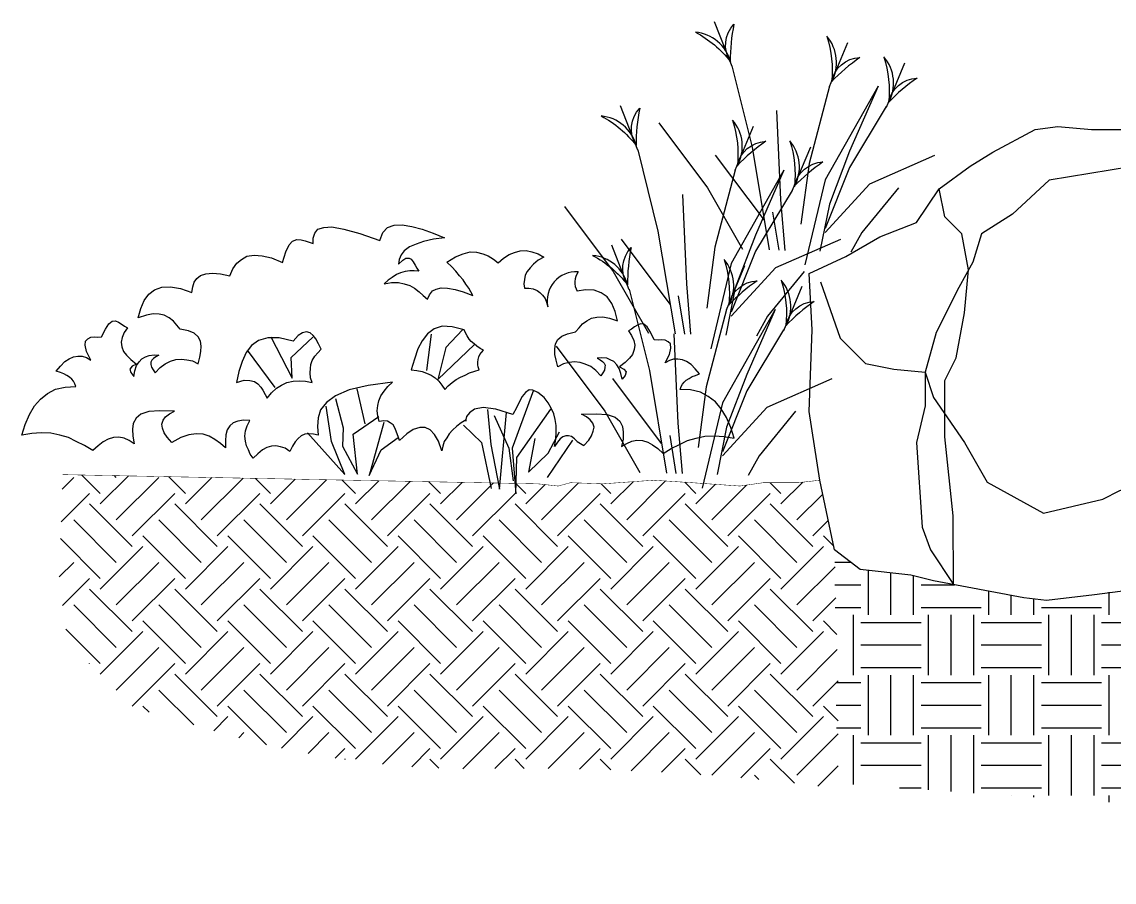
# Model space of a CAD drawing. Extents: x -90327 to 44268, y -9304 to 71606.
# Drawn here: x -4118 to -1849, y -8321 to -6533 of the extents above; entities that cross this region are included whole.
import ezdxf

# ---------------------------------------------------------------- set-up
doc = ezdxf.new("R2010")
doc.units = 0
doc.header["$LTSCALE"] = 10
doc.header["$MEASUREMENT"] = 0
doc.layers.get('0').update_dxf_attribs({"linetype": 'CONTINUOUS'})
for name, color, linetype in [('0-HATCH', 8, 'CONTINUOUS'), ('0-PLANTS', 1, 'CONTINUOUS'), ('0-ROCKS', 7, 'CONTINUOUS')]:
    doc.layers.add(name, color=color, linetype=linetype)

msp = doc.modelspace()

# ---------------------------------------------------------------- hatches: boundary and pattern name
at = {"layer": '0-HATCH'}
h = msp.add_hatch(dxfattribs=at)
h.set_pattern_fill('EARTH', color=256, scale=500, angle=45, style=0)
h.paths.add_polyline_path([(-3091.8, -7514.1), (-3093.5, -7492.1), (-3124.6, -7491.5), (-3125.8, -7504.5), (-3128.3, -7491.5), (-4033.7, -7474), (-4040.6, -7693.8), (-4025.1, -7807.1), (-3911.7, -7951.3), (-3695.2, -8013.1, 0.073574), (-3148.9, -8085.2, -0.036165), (-2422.1, -8126.4), (-2422.1, -7904.9), (-2429.5, -7630.3), (-2460.5, -7485.6), (-2504.8, -7490.7), (-2577.1, -7490.7), (-2626.1, -7497.7), (-2726.4, -7490.7), (-2805.7, -7485.6), (-2910.7, -7493.1), (-2978.3, -7490.7), (-3004, -7497.7), (-3046, -7493.1), (-3091.3, -7492.2)])
h = msp.add_hatch(dxfattribs=at)
h.set_pattern_fill('EARTH', color=256, scale=500, style=0)
edge = h.paths.add_edge_path()
edge.add_line((-2429.5, -7630.3), (-2424.2, -8115.3))
edge.add_arc((1218.1, 40455.9), 48707.6, 265.71148, 266.97699)
edge.add_arc((-1381.7, -8771.9), 588.8, 55.8491, 86.977, ccw=False)
edge.add_arc((-933.2, -8110.7), 210.2, 235.8491, 382.2639)
edge.add_line((-1639.2, -7714.3), (-1668.6, -7631.8))
edge.add_line((-1668.6, -7631.8), (-1708.7, -7693.1))
edge.add_line((-1708.7, -7693.1), (-1900.7, -7725.4))
edge.add_line((-1900.7, -7725.4), (-1989.4, -7735.8))
edge.add_line((-1989.4, -7735.8), (-2072.8, -7723.1))
edge.add_line((-2072.8, -7723.1), (-2182.3, -7702.6))
edge.add_line((-2182.3, -7702.6), (-2260.5, -7685.7))
edge.add_line((-2260.5, -7685.7), (-2376.7, -7671.3))
edge.add_line((-2376.7, -7671.3), (-2429.5, -7630.3))
edge.add_arc((-789.5, -7874.8), 164.4, 253.3216, 288.016, ccw=False)
edge.add_arc((-53488.5, -183770.8), 183456.5, 73.321617, 73.391525)
edge.add_arc((2614, 4319.8), 12822.8, 252.55722, 253.39153, ccw=False)
edge.add_arc((-2983.4, -13494.9), 5850.5, 72.55722, 73.82399)
edge.add_arc((-851.4, -6144.9), 1802.4, 250.2632, 253.824, ccw=False)
edge.add_arc((-1668.4, -8422.2), 616.9, 70.2632, 85.7509)
edge.add_arc((-1618.9, -7756.3), 50.7, 218.048, 265.7509, ccw=False)
edge.add_arc((-1624.4, -7760.7), 43.7, 124.1829, 218.048, ccw=False)

# ---------------------------------------------------------------- linework, layer by layer
at = {"color": 1}
for p, q in [((-2642.9, -6624.7), (-2600.8, -6793.5)), ((-2440.4, -6666.9), (-2482.6, -6827.2)), ((-2339.2, -6666.9), (-2448.9, -6861)), ((-2339.2, -6666.9), (-2398.3, -6801.9)), ((-2550.1, -6717.5), (-2541.7, -6903.2)), ((-2322.3, -6709.1), (-2398.3, -6835.7)), ((-2794.8, -6742.8), (-2693.6, -6877.8)), ((-2838.7, -6799), (-2796.5, -6967.7)), ((-2600.8, -6793.5), (-2565.2, -7007)), ((-2398.3, -6801.9), (-2440.4, -6911.6)), ((-2575.4, -6945.3), (-2676.7, -6810.3)), ((-2482.6, -6827.2), (-2499.5, -6953.8)), ((-2356.1, -6869.4), (-2221.1, -6810.3)), ((-2636.2, -6841.2), (-2678.3, -7001.5)), ((-2534.9, -6841.2), (-2644.6, -7035.2)), ((-2534.9, -6841.2), (-2594, -6976.2)), ((-2398.3, -6835.7), (-2448.9, -6962.2)), ((-2448.9, -6861), (-2491.1, -7038.2)), ((-2448.9, -6970.7), (-2356.1, -6869.4)), ((-2745.8, -6891.8), (-2737.4, -7077.4)), ((-2693.6, -6877.8), (-2620.7, -7005.4)), ((-2518, -6883.4), (-2594, -7009.9)), ((-2297, -6877.8), (-2372.9, -6970.7)), ((-2990.5, -6917.1), (-2889.3, -7052.1)), ((-2541.7, -6903.2), (-2533, -7007.9)), ((-2440.4, -6911.6), (-2460.1, -7009.9)), ((-2558.6, -6928.5), (-2545.7, -7007.5)), ((-2771.2, -7119.6), (-2872.4, -6984.6)), ((-2796.5, -6967.7), (-2760.9, -7181.2)), ((-2594, -6976.2), (-2636.2, -7085.9)), ((-2551.8, -7043.7), (-2416.8, -6984.6)), ((-2372.9, -6970.7), (-2395.8, -7011.8)), ((-2678.3, -7001.5), (-2695.2, -7128.1)), ((-2594, -7009.9), (-2644.6, -7136.5)), ((-2644.6, -7035.2), (-2686.8, -7212.4)), ((-2889.3, -7052.1), (-2816.4, -7179.7)), ((-2644.6, -7144.9), (-2551.8, -7043.7)), ((-2492.7, -7052.1), (-2568.7, -7144.9)), ((-2737.4, -7077.4), (-2728.7, -7182.1)), ((-2856.5, -7088.8), (-2814.3, -7257.5)), ((-2754.3, -7102.7), (-2741.4, -7181.8)), ((-2636.2, -7085.9), (-2655.8, -7184.2)), ((-2654, -7131), (-2696.1, -7291.3)), ((-2552.7, -7131), (-2662.4, -7325)), ((-2552.7, -7131), (-2611.8, -7266)), ((-2568.7, -7144.9), (-2591.5, -7186)), ((-2763.6, -7181.6), (-2755.2, -7367.2)), ((-2535.8, -7173.1), (-2611.8, -7299.7)), ((-3008.3, -7206.9), (-2907.1, -7341.9)), ((-2814.3, -7257.5), (-2778.7, -7471)), ((-2789, -7409.4), (-2890.2, -7274.4)), ((-2611.8, -7266), (-2654, -7375.6)), ((-2569.6, -7333.5), (-2434.6, -7274.4)), ((-2696.1, -7291.3), (-2713, -7417.8)), ((-2611.8, -7299.7), (-2662.4, -7426.3)), ((-2662.4, -7325), (-2704.6, -7502.2)), ((-2907.1, -7341.9), (-2834.2, -7469.4)), ((-2662.4, -7434.7), (-2569.6, -7333.5)), ((-2510.5, -7341.9), (-2586.5, -7434.7)), ((-2755.2, -7367.2), (-2746.5, -7471.9)), ((-2654, -7375.6), (-2673.6, -7474)), ((-2772.1, -7392.5), (-2759.2, -7471.6)), ((-2586.5, -7434.7), (-2609.3, -7475.8))]:
    msp.add_line(p, q, dxfattribs=at)
for points in [[(-2642.6, -6625.5), (-2678.8, -6533)], [(-2440.4, -6667.3), (-2402.1, -6575.6)], [(-2321.8, -6710.2), (-2283.5, -6618.5)], [(-2838.4, -6799.8), (-2874.5, -6707.3)], [(-2636.1, -6841.5), (-2597.9, -6749.9)], [(-2517.5, -6884.5), (-2479.2, -6792.8)], [(-2856.2, -7089.6), (-2892.3, -6997.1)], [(-2654, -7131.3), (-2615.7, -7039.7)], [(-2535.3, -7174.2), (-2497, -7082.6)]]:
    msp.add_lwpolyline(points, dxfattribs=at)
for points in [[(-2646, -6615.6, 0.313312), (-2718.8, -6554.3, -0.105216), (-2646, -6615.6)], [(-2646.4, -6615.7, -0.339753), (-2638.8, -6538, 0.048309), (-2646.4, -6615.7)], [(-2435.9, -6657.8, 0.313312), (-2445.7, -6563.1, -0.105216), (-2435.9, -6657.8)], [(-2436.3, -6657.6, -0.339753), (-2376.9, -6607, 0.048309), (-2436.3, -6657.6)], [(-2317.3, -6700.7, 0.313312), (-2327.1, -6606, -0.105216), (-2317.3, -6700.7)], [(-2317.7, -6700.5, -0.339753), (-2258.2, -6649.9, 0.048309), (-2317.7, -6700.5)], [(-2842.1, -6790, -0.339753), (-2834.5, -6712.3, 0.048309), (-2842.1, -6790)], [(-2841.7, -6789.8, 0.313312), (-2914.5, -6728.6, -0.105216), (-2841.7, -6789.8)], [(-2631.6, -6832.1, 0.313312), (-2641.4, -6737.4, -0.105216), (-2631.6, -6832.1)], [(-2632, -6831.9, -0.339753), (-2572.6, -6781.3, 0.048309), (-2632, -6831.9)], [(-2513, -6875, 0.313312), (-2522.8, -6780.3, -0.105216), (-2513, -6875)], [(-2513.4, -6874.8, -0.339753), (-2453.9, -6824.2, 0.048309), (-2513.4, -6874.8)], [(-2859.9, -7079.8, -0.339753), (-2852.3, -7002.1, 0.048309), (-2859.9, -7079.8)], [(-2859.5, -7079.6, 0.313312), (-2932.3, -7018.3, -0.105216), (-2859.5, -7079.6)], [(-2649.4, -7121.9, 0.313312), (-2659.2, -7027.2, -0.105216), (-2649.4, -7121.9)], [(-2649.9, -7121.7, -0.339753), (-2590.4, -7071.1, 0.048309), (-2649.9, -7121.7)], [(-2530.8, -7164.8, 0.313312), (-2540.6, -7070.1, -0.105216), (-2530.8, -7164.8)], [(-2531.2, -7164.6, -0.339753), (-2471.8, -7114, 0.048309), (-2531.2, -7164.6)]]:
    msp.add_lwpolyline(points, format="xyb", dxfattribs=at)
at = {"color": 4, "const_width": 1}
msp.add_lwpolyline([(-4033.7, -7474), (-3046, -7493.1), (-3004, -7497.7), (-2978.3, -7490.7), (-2910.7, -7493.1), (-2805.7, -7485.6), (-2726.4, -7490.7), (-2626.1, -7497.7), (-2577.1, -7490.7), (-2504.8, -7490.7), (-2460.5, -7485.6)], dxfattribs=at)
at = {"layer": '0-PLANTS'}
for points in [[(-2964.6, -7405.1), (-2964.6, -7405.1), (-2970.2, -7399.4), (-2975.9, -7394.8), (-2982.4, -7393.4), (-2988, -7393.3), (-2994.1, -7395.4), (-2999.5, -7399.8), (-3005.4, -7406.4), (-3011.8, -7415.2), (-3011.8, -7415.2), (-3008.6, -7400.1), (-3007.7, -7385.7), (-3008.1, -7372), (-3009.9, -7359.3), (-3012.9, -7347.4), (-3018.4, -7336.1), (-3024.9, -7324.5), (-3032.7, -7313.8), (-3032.7, -7313.8), (-3046.1, -7303), (-3056.4, -7298.5), (-3064.2, -7298), (-3072, -7303), (-3078.4, -7311.8), (-3084, -7321.8), (-3090.2, -7335.1), (-3097.8, -7349.3), (-3097.8, -7349.3), (-3133.7, -7338.1), (-3160, -7334.7), (-3177.5, -7337.6), (-3188.2, -7345.5), (-3194.3, -7353.1), (-3195.7, -7359.6), (-3195.4, -7363), (-3194.7, -7359.8), (-3194.7, -7359.8), (-3205.1, -7366.6), (-3214.5, -7373.5), (-3223.1, -7381.8), (-3230.3, -7389.3), (-3235.4, -7397.2), (-3240.5, -7405.1), (-3243.7, -7414.5), (-3245.8, -7424.2), (-3245.8, -7424.2), (-3252.8, -7404.7), (-3261, -7390.5), (-3270.1, -7380.6), (-3280.4, -7376.2), (-3291.6, -7376), (-3304.9, -7379.9), (-3318.2, -7389.4), (-3333.5, -7402.9), (-3333.5, -7402.9), (-3336.2, -7394.5), (-3339.9, -7385.8), (-3342.8, -7378.4), (-3346.8, -7370.8), (-3352.6, -7366.2), (-3358.6, -7362.6), (-3366.3, -7362.1), (-3375.6, -7363.4), (-3375.6, -7363.4), (-3378.7, -7351.5), (-3379.8, -7341.1), (-3378.5, -7330.1), (-3376.5, -7320.5), (-3372, -7310.2), (-3365.3, -7300.3), (-3357.6, -7290.7), (-3347.8, -7281.6), (-3347.8, -7281.6), (-3398.8, -7288.6), (-3438.1, -7298.1), (-3466.5, -7310), (-3485.3, -7323.9), (-3497.6, -7339.3), (-3502.4, -7356.2), (-3504, -7373.9), (-3502.4, -7392.3), (-3502.4, -7392.3), (-3512, -7390.2), (-3522, -7389.2), (-3529.9, -7389.7), (-3537.6, -7393.7), (-3544.3, -7399), (-3550.3, -7405.6), (-3555.6, -7414.5), (-3561.4, -7425.7), (-3561.4, -7425.7), (-3571.2, -7419), (-3580.7, -7415.9), (-3590.3, -7413.8), (-3599.6, -7415.1), (-3609.2, -7417.6), (-3618.1, -7422.4), (-3627.7, -7430.5), (-3637.6, -7439.6), (-3637.6, -7439.6), (-3643.7, -7431.5), (-3647.5, -7422.8), (-3651.2, -7414.1), (-3653.7, -7404.6), (-3654.8, -7394.2), (-3653.5, -7383.2), (-3650.1, -7372.7), (-3644.3, -7361.5), (-3644.3, -7361.5), (-3657.7, -7360.9), (-3669.4, -7362.9), (-3679.2, -7366.4), (-3686.2, -7372.8), (-3691.3, -7380.7), (-3694.7, -7391.2), (-3695.1, -7403.5), (-3694.9, -7418.2), (-3694.9, -7418.2), (-3705.3, -7409.1), (-3717.1, -7401), (-3729, -7393.9), (-3741.7, -7390), (-3756.2, -7389.1), (-3771.3, -7391.5), (-3788.2, -7396.8), (-3806.3, -7407.5), (-3806.3, -7407.5), (-3816.3, -7396.4), (-3822.2, -7387.2), (-3825.7, -7377.5), (-3827.3, -7369.2), (-3824.4, -7360.9), (-3819.5, -7354), (-3811.4, -7347.9), (-3801.2, -7342.2), (-3801.2, -7342.2), (-3831.4, -7341.3), (-3854.3, -7343.1), (-3871.2, -7348.5), (-3880.8, -7356.5), (-3886.6, -7367.6), (-3888.1, -7379.7), (-3887.9, -7394.4), (-3884.5, -7409.8), (-3884.5, -7409.8), (-3895.4, -7402.9), (-3905.7, -7398.4), (-3916.4, -7396.1), (-3927.9, -7397), (-3938.7, -7400.3), (-3949, -7405.9), (-3959.7, -7413.8), (-3970.8, -7423.7), (-3970.8, -7423.7), (-3987.7, -7413.3), (-4005.1, -7405.1), (-4021.4, -7397), (-4039.4, -7392), (-4057.7, -7388), (-4077.8, -7387.1), (-4097.2, -7388.5), (-4118.2, -7391.8), (-4118.2, -7391.8), (-4111.2, -7369.7), (-4102.2, -7349.1), (-4091.6, -7331.2), (-4079.5, -7316.9), (-4064.6, -7305.5), (-4048.1, -7296.7), (-4027.9, -7292), (-4006.3, -7291.1), (-4006.3, -7291.1), (-4008.4, -7285), (-4010.7, -7280), (-4014.3, -7275.8), (-4018.9, -7271.4), (-4024.9, -7267.9), (-4030.9, -7264.3), (-4038.2, -7261.6), (-4046.6, -7258.7), (-4046.6, -7258.7), (-4037.6, -7248.3), (-4028.8, -7238.9), (-4019.6, -7233), (-4010.9, -7229.2), (-4001.6, -7227.9), (-3992.6, -7227.6), (-3984.2, -7230.5), (-3975.2, -7235.9), (-3975.2, -7235.9), (-3983.8, -7218.2), (-3986.6, -7205.2), (-3985.8, -7196.4), (-3981.4, -7191.7), (-3975.1, -7188.6), (-3968.2, -7187.8), (-3960.4, -7188.4), (-3952.4, -7187.9), (-3952.4, -7187.9), (-3944.4, -7171.6), (-3937.5, -7160.7), (-3930.8, -7155.4), (-3923.8, -7154.6), (-3917.6, -7157.1), (-3911.6, -7160.7), (-3904.8, -7165.5), (-3898.8, -7169.1), (-3898.8, -7169.1), (-3905.4, -7178.9), (-3909.9, -7189.2), (-3912, -7198.9), (-3910.7, -7208.2), (-3907.1, -7217.9), (-3901, -7226), (-3891.7, -7234.8), (-3880.1, -7244.1), (-3880.1, -7244.1), (-3889.1, -7248.9), (-3893.7, -7254.6), (-3891.9, -7261.8), (-3885.7, -7269.9), (-3885.7, -7269.9), (-3883.2, -7258), (-3879.8, -7247.5), (-3874.7, -7239.6), (-3868.7, -7233), (-3861.1, -7229), (-3853.7, -7226.1), (-3843.4, -7225), (-3833.4, -7226), (-3833.4, -7226), (-3839.8, -7229.2), (-3845, -7232.5), (-3848.1, -7236.4), (-3850.1, -7240.4), (-3849.9, -7245), (-3849, -7250.8), (-3845.6, -7256), (-3841.4, -7262.6), (-3841.4, -7262.6), (-3831, -7251.3), (-3820.3, -7243.5), (-3809, -7238.1), (-3798.2, -7234.8), (-3786.7, -7233.9), (-3775.7, -7235.1), (-3763.9, -7237.7), (-3751.7, -7243.7), (-3751.7, -7243.7), (-3748.7, -7229.7), (-3746.1, -7217.9), (-3745.9, -7206.7), (-3747.1, -7196.3), (-3751.9, -7187.4), (-3760.4, -7179.9), (-3771.8, -7175.2), (-3789, -7171.5), (-3789, -7171.5), (-3796.2, -7163.1), (-3803.4, -7154.8), (-3812.1, -7148.4), (-3822.2, -7142.9), (-3833, -7140.5), (-3845.3, -7140.1), (-3859.3, -7142.7), (-3876.3, -7148.1), (-3876.3, -7148.1), (-3871, -7128.9), (-3864, -7112.4), (-3854.3, -7098.8), (-3842.3, -7090.1), (-3827.5, -7084.3), (-3809.4, -7083.7), (-3788.7, -7087.1), (-3764.7, -7095.6), (-3764.7, -7095.6), (-3763.2, -7083.6), (-3760, -7074.1), (-3754.9, -7066.2), (-3746.9, -7060.1), (-3736, -7056.8), (-3722.2, -7055.3), (-3705.6, -7056.6), (-3686.2, -7060.8), (-3686.2, -7060.8), (-3679.7, -7046.5), (-3671.5, -7034.7), (-3661.9, -7026.7), (-3650.4, -7020.2), (-3635.2, -7017.8), (-3618.6, -7019.2), (-3599.3, -7023.4), (-3576.5, -7032.8), (-3576.5, -7032.8), (-3569.5, -7010.7), (-3563, -6996.3), (-3555.8, -6988.9), (-3547.1, -6985.1), (-3538.2, -6985.9), (-3529.6, -6987.8), (-3521.3, -6990.7), (-3512.9, -6993.6), (-3512.9, -6993.6), (-3512.7, -6982.4), (-3509.3, -6971.9), (-3503.1, -6964.2), (-3491, -6960.1), (-3473.9, -6959.3), (-3448.9, -6963.6), (-3416.1, -6972.9), (-3374.2, -6987.6), (-3374.2, -6987.6), (-3368.3, -6970.9), (-3358.2, -6960.7), (-3344.8, -6955.7), (-3327.7, -6954.9), (-3308.1, -6958), (-3286.8, -6963.8), (-3263.9, -6972.1), (-3240.1, -6981.8), (-3240.1, -6981.8), (-3263.2, -6984.6), (-3283.4, -6989.3), (-3299.2, -6994.9), (-3312.9, -7000.9), (-3323.6, -7008.7), (-3330, -7017.5), (-3334.2, -7026.7), (-3335.3, -7036.6), (-3335.3, -7036.6), (-3326.7, -7028.3), (-3320.2, -7024.1), (-3313.5, -7024.4), (-3309.4, -7026.4), (-3305, -7031.9), (-3300.8, -7038.4), (-3297.6, -7044.8), (-3293.4, -7051.3), (-3293.4, -7051.3), (-3303.3, -7050.3), (-3312.4, -7050.6), (-3321.7, -7051.9), (-3331.2, -7054.4), (-3339.9, -7058.1), (-3349.1, -7064), (-3357.2, -7070.1), (-3365.5, -7077.4), (-3365.5, -7077.4), (-3350.3, -7075), (-3335.7, -7074.8), (-3323.8, -7077.4), (-3312.2, -7081), (-3302.2, -7086.6), (-3292.6, -7094.3), (-3284.1, -7101.7), (-3275.5, -7109.2), (-3275.5, -7109.2), (-3271.3, -7100), (-3265.1, -7092.3), (-3257.5, -7088.3), (-3246.9, -7086.1), (-3233.5, -7086.8), (-3218.2, -7089), (-3201.3, -7093.8), (-3181.5, -7101.4), (-3181.5, -7101.4), (-3185.5, -7093.8), (-3189.5, -7086.2), (-3195.6, -7078.1), (-3201.5, -7068.9), (-3208.7, -7060.6), (-3216.8, -7051), (-3225, -7042.4), (-3235.3, -7032.4), (-3235.3, -7032.4), (-3217.2, -7021.6), (-3201.1, -7015), (-3186.8, -7011.3), (-3173.4, -7012), (-3160.5, -7014.8), (-3149.1, -7019.5), (-3138.2, -7026.3), (-3128.6, -7034), (-3128.6, -7034), (-3117.5, -7024.1), (-3105.7, -7016.5), (-3094.6, -7012.1), (-3082.7, -7009.1), (-3070.2, -7008.4), (-3058.3, -7011), (-3045.7, -7014.8), (-3033.7, -7021.9), (-3033.7, -7021.9), (-3045.2, -7028.5), (-3054.9, -7036.5), (-3062.1, -7043.9), (-3068.3, -7051.6), (-3072.3, -7059.8), (-3074.1, -7068.4), (-3074.9, -7077.2), (-3073.6, -7086.5), (-3073.6, -7086.5), (-3064.5, -7086.2), (-3055.9, -7088.1), (-3047.5, -7091), (-3041.8, -7095.6), (-3036.2, -7101.3), (-3030.9, -7108.1), (-3028, -7115.5), (-3025.6, -7125)], [(-2964.6, -7405.1), (-2950.3, -7413.6), (-2950.3, -7413.6), (-2940.3, -7402.5), (-2934.4, -7393.3), (-2930.9, -7383.5), (-2929.3, -7375.3), (-2932.2, -7366.9), (-2937.1, -7360.1), (-2945.2, -7354), (-2955.4, -7348.3), (-2955.4, -7348.3), (-2925.2, -7347.4), (-2902.3, -7349.2), (-2885.4, -7354.5), (-2875.8, -7362.6), (-2870, -7373.7), (-2868.5, -7385.8), (-2868.7, -7400.5), (-2872.1, -7415.8), (-2872.1, -7415.8), (-2861.2, -7409), (-2850.9, -7404.5), (-2840.2, -7402.2), (-2828.7, -7403.1), (-2817.9, -7406.3), (-2807.6, -7412), (-2796.9, -7419.8), (-2785.8, -7429.8), (-2785.8, -7429.8), (-2768.9, -7419.4), (-2751.5, -7411.1), (-2735.2, -7403.1), (-2717.2, -7398.1), (-2698.9, -7394.1), (-2678.8, -7393.1), (-2659.4, -7394.6), (-2638.4, -7397.9), (-2638.4, -7397.9), (-2645.4, -7375.8), (-2654.4, -7355.2), (-2665, -7337.2), (-2677.1, -7323), (-2692, -7311.5), (-2708.5, -7302.7), (-2728.7, -7298.1), (-2750.3, -7297.1), (-2750.3, -7297.1), (-2748.2, -7291.1), (-2745.9, -7286), (-2742.3, -7281.9), (-2737.7, -7277.5), (-2731.7, -7274), (-2725.7, -7270.4), (-2718.4, -7267.7), (-2710, -7264.8), (-2710, -7264.8), (-2719, -7254.3), (-2727.8, -7245), (-2737, -7239.1), (-2745.7, -7235.3), (-2755, -7234), (-2764, -7233.7), (-2772.4, -7236.6), (-2781.4, -7241.9), (-2781.4, -7241.9), (-2772.8, -7224.3), (-2770, -7211.3), (-2770.8, -7202.5), (-2775.2, -7197.8), (-2781.5, -7194.7), (-2788.4, -7193.9), (-2796.2, -7194.5), (-2804.2, -7193.9), (-2804.2, -7193.9), (-2812.2, -7177.7), (-2819.1, -7166.8), (-2825.8, -7161.5), (-2832.8, -7160.7), (-2839, -7163.2), (-2845, -7166.7), (-2851.8, -7171.6), (-2857.8, -7175.1), (-2857.8, -7175.1), (-2851.2, -7185), (-2846.7, -7195.3), (-2844.6, -7204.9), (-2845.9, -7214.2), (-2849.5, -7224), (-2855.6, -7232.1), (-2864.9, -7240.9), (-2876.5, -7250.1), (-2876.5, -7250.1), (-2867.5, -7254.9), (-2862.9, -7260.7), (-2864.7, -7267.9), (-2870.9, -7275.9), (-2870.9, -7275.9), (-2873.4, -7264.1), (-2876.8, -7253.6), (-2881.9, -7245.7), (-2887.9, -7239.1), (-2895.5, -7235.1), (-2902.9, -7232.2), (-2913.2, -7231.1), (-2923.2, -7232.1), (-2923.2, -7232.1), (-2916.8, -7235.2), (-2911.6, -7238.6), (-2908.5, -7242.4), (-2906.5, -7246.5), (-2906.7, -7251), (-2907.7, -7256.9), (-2911, -7262.1), (-2915.2, -7268.7), (-2915.2, -7268.7), (-2925.6, -7257.4), (-2936.3, -7249.6), (-2947.6, -7244.1), (-2958.4, -7240.8), (-2969.9, -7239.9), (-2980.9, -7241.2), (-2992.7, -7243.8), (-3004.9, -7249.8), (-3004.9, -7249.8), (-3007.9, -7235.8), (-3010.5, -7224), (-3010.7, -7212.7), (-3009.5, -7202.4), (-3004.7, -7193.4), (-2996.2, -7186), (-2984.8, -7181.3), (-2967.6, -7177.5), (-2967.6, -7177.5), (-2960.4, -7169.2), (-2953.2, -7160.9), (-2944.5, -7154.5), (-2934.4, -7148.9), (-2923.6, -7146.6), (-2911.3, -7146.2), (-2897.3, -7148.8), (-2880.4, -7154.1), (-2880.4, -7154.1), (-2885.6, -7135), (-2892.6, -7118.5), (-2902.3, -7104.8), (-2914.3, -7096.2), (-2929.1, -7090.4), (-2947.2, -7089.8), (-2964.6, -7092.6)], [(-3309.6, -7256.1), (-3309.6, -7256.1), (-3297.5, -7257.6), (-3286.8, -7259.9), (-3277.3, -7263.1), (-3268.1, -7267.3), (-3259.1, -7272.7), (-3251.7, -7279.9), (-3245.6, -7288), (-3239.7, -7297.1), (-3239.7, -7297.1), (-3232.4, -7289.7), (-3224.1, -7282.5), (-3216, -7276.4), (-3207.1, -7271.5), (-3197.1, -7267), (-3188.2, -7262.1), (-3177.3, -7258.8), (-3167.8, -7256.4), (-3167.8, -7256.4), (-3169.8, -7250.3), (-3171.1, -7245.6), (-3171, -7240), (-3169.8, -7234.6), (-3168.6, -7229.2), (-3166.4, -7224.1), (-3163.3, -7220.2), (-3158.9, -7215.5), (-3158.9, -7215.5), (-3166, -7211.8), (-3172.8, -7206.9), (-3178.6, -7202.3), (-3184.3, -7197.6), (-3188.8, -7192.2), (-3193, -7185.6), (-3196.1, -7179.3), (-3199.3, -7173), (-3199.3, -7173), (-3223.8, -7166.6), (-3244.9, -7165.4), (-3261.8, -7170.7), (-3275.4, -7181.3), (-3286.4, -7195.8), (-3295.7, -7212.9), (-3302.6, -7234), (-3309.6, -7256.1)], [(-3672.2, -7282.3), (-3672.2, -7282.3), (-3656.6, -7277.8), (-3644.3, -7278.2), (-3634.6, -7280.3), (-3627.8, -7285.2), (-3621.4, -7292.2), (-3617.2, -7298.7), (-3612.4, -7307.7), (-3608.4, -7315.3), (-3608.4, -7315.3), (-3599.2, -7303.8), (-3589.3, -7294.6), (-3578.8, -7287.9), (-3567.5, -7282.5), (-3554.5, -7279.6), (-3542, -7279), (-3528.6, -7279.6), (-3514.7, -7282.6), (-3514.7, -7282.6), (-3518.2, -7272.9), (-3519.3, -7262.5), (-3518.5, -7253.7), (-3517.7, -7244.8), (-3514.8, -7236.5), (-3509.5, -7227.5), (-3503.5, -7220.9), (-3496.3, -7213.4), (-3496.3, -7213.4), (-3501.7, -7202.1), (-3507.4, -7191.9), (-3512.7, -7185.1), (-3519.3, -7179.2), (-3526.8, -7177.5), (-3535, -7179.1), (-3544.2, -7185), (-3554.5, -7196.3), (-3554.5, -7196.3), (-3583.6, -7190), (-3607.1, -7189.4), (-3626.4, -7195.4), (-3641, -7205.7), (-3652, -7220.2), (-3660.5, -7238.7), (-3667.3, -7259.7), (-3672.2, -7282.3)], [(-3601, -7187.4), (-3556.6, -7273.6), (-3558.5, -7230.4), (-3513.4, -7188.3)], [(-3267.6, -7181.9), (-3277.2, -7257.5)], [(-3202.7, -7173.4), (-3237.6, -7209.8), (-3254.2, -7276), (-3177.7, -7203.6)], [(-3649.8, -7215.1), (-3592.3, -7292.9)], [(-3404.8, -7368.4), (-3421.8, -7296)], [(-3055.3, -7298.8), (-3099.3, -7418.7), (-3091.8, -7514.1), (-3090.1, -7438.7), (-3018.8, -7338.2)], [(-3466.6, -7315.6), (-3450.5, -7376.5), (-3452, -7414.5), (-3420.7, -7473), (-3429.8, -7390), (-3376.8, -7353)], [(-3524.9, -7387.4), (-3447, -7473.7), (-3474.7, -7405), (-3485.9, -7331.7)], [(-3150.7, -7338.9), (-3143.9, -7411.3), (-3125.8, -7504.5), (-3111.5, -7345.2)], [(-3136.9, -7351.3), (-3106.4, -7418.7), (-3097.7, -7486.6)], [(-3365.9, -7365.5), (-3396.6, -7476), (-3371.6, -7422.8), (-3336.6, -7396.6)], [(-3200.5, -7370.9), (-3163.3, -7407.2), (-3143.3, -7503.1)], [(-3052.6, -7398.8), (-3065.6, -7469.2), (-3024.4, -7429.7), (-3001.2, -7385.2)], [(-3026.2, -7480), (-2973.4, -7402.4)]]:
    msp.add_lwpolyline(points, dxfattribs=at)
for centre, radius, start, end in [((-2966.9, -7112.6), 60, 85.8968, 191.9544), ((-2929.7, -7074.4), 39.4, 146.6494, 207.4937)]:
    msp.add_arc(centre, radius, start, end, dxfattribs=at)
at = {"layer": '0-ROCKS'}
for points in [[(-2460.5, -7485.6), (-2482.3, -7343), (-2476.4, -7172.9), (-2482.3, -7055.7), (-2406, -7020.5), (-2335.6, -6979.5), (-2259.3, -6950.1), (-2212.4, -6879.8), (-2147.9, -6832.9), (-2100.9, -6803.6), (-2012.9, -6756.7), (-1966, -6750.8), (-1895.6, -6756.7), (-1831, -6756.7)], [(-1668.6, -7631.8), (-1713.7, -7700.6), (-1889.7, -7724.1), (-1989.4, -7735.8), (-2036.4, -7729.9), (-2224.1, -7694.8), (-2271.1, -7683), (-2376.7, -7671.3), (-2429.5, -7630.3), (-2460.5, -7485.6)]]:
    msp.add_lwpolyline(points, dxfattribs=at)
at = {"layer": '0-ROCKS', "color": 8}
for points in [[(-1730.2, -6820.5), (-1983.6, -6862.2), (-2059.8, -6932.5), (-2124.4, -6973.6), (-2142, -7032.2), (-2171.3, -7085), (-2218.3, -7178.8), (-2241.7, -7260.9), (-2241.7, -7331.2), (-2259.3, -7407.5), (-2247.6, -7583.4), (-2230, -7630.3), (-2182.3, -7702.6)], [(-2182.3, -7702.6), (-2183.1, -7559.9), (-2200.7, -7395.7), (-2200.7, -7278.5), (-2177.2, -7231.6), (-2159.6, -7137.8), (-2151.1, -7048.7), (-2165.5, -6973.6), (-2200.7, -6938.4), (-2212.4, -6879.8)], [(-2458.8, -7073.3), (-2417.8, -7190.5), (-2365, -7243.3), (-2306.3, -7255), (-2241.7, -7260.9), (-2224.1, -7313.7), (-2159.6, -7407.5), (-2112.7, -7489.5), (-1995.3, -7554), (-1872.1, -7524.7), (-1836.9, -7507.1), (-1719.5, -7472), (-1719.5, -7472), (-1644.5, -7448.8)]]:
    msp.add_lwpolyline(points, dxfattribs=at)

doc.saveas('drawing.dxf')
